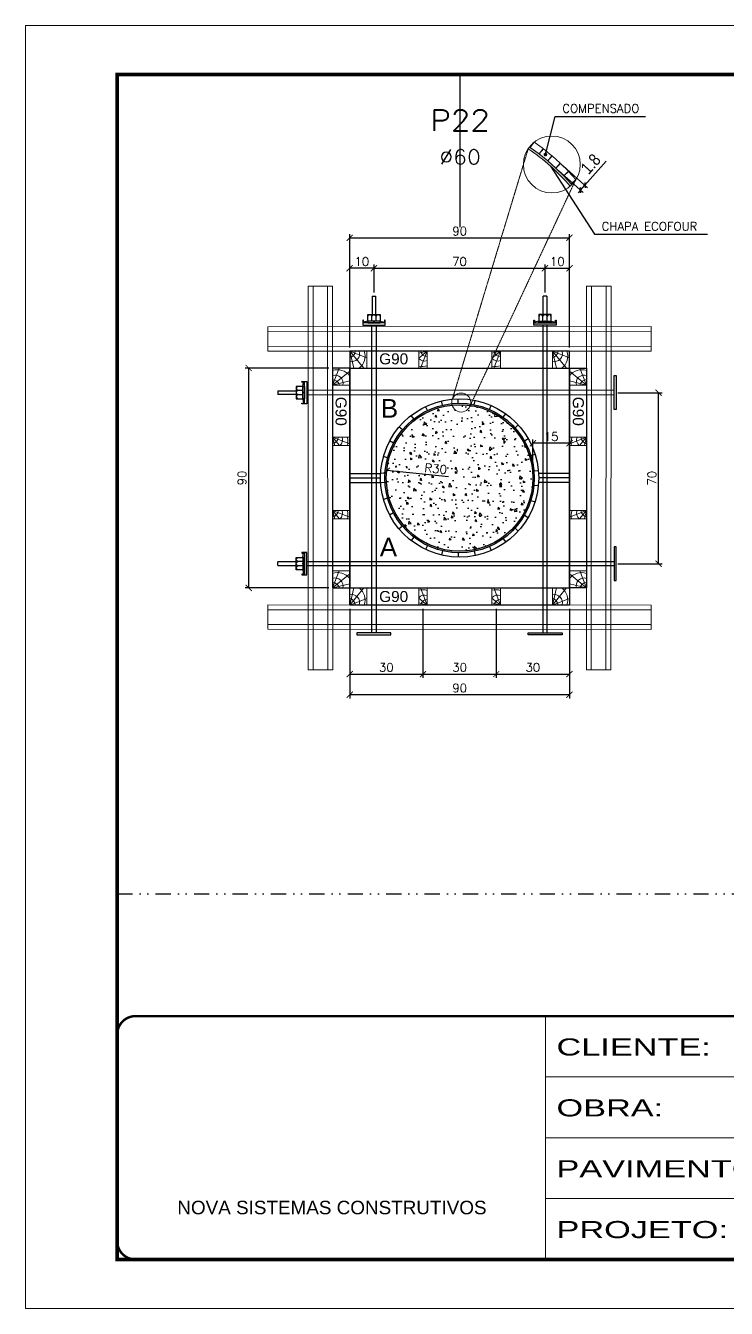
# Model space of a CAD drawing. Extents: x 14400 to 27878, y -21631 to 6985.
# Drawn here: x 17583 to 18157, y -10145 to -9095 of the extents above; entities that cross this region are included whole.
import ezdxf
from ezdxf.enums import TextEntityAlignment as Align

# ---------------------------------------------------------------- set-up
doc = ezdxf.new("R2010")
doc.units = 0
for name, pattern in [('CONTINUO', [0]), ('DASHED', [0.75, 0.5, -0.25]), ('DIVIDE2', [0.625, 0.25, -0.125, 0, -0.125, 0, -0.125]), ('HIDDEN', [0.375, 0.25, -0.125])]:
    doc.linetypes.add(name, pattern=pattern)
for name, color, linetype in [('Barra de Ancoragem', 20, 'Continuous'), ('cotas', 4, 'Continuous'), ('MEIO_PONT', 93, 'Continuous'), ('Nível', 160, 'Continuous'), ('Texto de Titulo', 7, 'Continuous'), ('Texto Qtd Sarr', 242, 'Continuous'), ('TEXTO_GERAL', 7, 'Continuous')]:
    doc.layers.add(name, color=color, linetype=linetype)
for name, color, linetype, lineweight in [('CONCRETO', 251, 'Continuous', 25), ('contorno de painel', 7, 'Continuous', 13), ('EST-SIMB', 7, 'Continuous', 9), ('Folhas', 255, 'Continuous', 9), ('HACHURACONCRETO', 7, 'Continuous', 13), ('Madeira', 126, 'Continuous', 18), ('Perfil Metálico', 224, 'Continuous', 18), ('SARRAFO DE PRESSAO', 251, 'DASHED', 9)]:
    doc.layers.add(name, color=color, linetype=linetype, lineweight=lineweight)
doc.styles.add('ARIAL', font='arial.ttf')
doc.styles.add('COTA TECNICA', font='techl___.ttf', dxfattribs={"height": 10})
doc.styles.add('ROMANS', font='romans.shx')
doc.styles.add('SANSSERIF', font='sas_____.pfb')
doc.styles.add('Tecnologia', font='')
doc.styles.get('Tecnologia').set_extended_font_data('Forgotten Futurist')
doc.dimstyles.new('COTA SECAO', dxfattribs={"dimtxt": 7, "dimasz": 5, "dimexe": 3, "dimexo": 3, "dimgap": 2, "dimtad": 3, "dimdec": 1, "dimlfac": 0.5, "dimzin": 12, "dimdsep": 46, "dimtxsty": 'ROMANS', "dimblk": 'ARCHTICK', "dimcen": 0, "dimclrd": 4, "dimclre": 4, "dimclrt": 1, "dimadec": 1, "dimazin": 3, "dimtfac": 1, "dimtdec": 1, "dimtmove": 0, "dimatfit": 3, "dimldrblk": 'OBLIQUE', "dimfxl": 1, "dimtolj": 1, "dimtzin": 12, "dimarcsym": 0})
doc.dimstyles.new('PAINEL', dxfattribs={"dimtxt": 10, "dimasz": 3, "dimexe": 3, "dimexo": 3, "dimgap": 3, "dimtad": 1, "dimdec": 1, "dimzin": 12, "dimdsep": 46, "dimtxsty": 'COTA TECNICA', "dimblk1": 'OBLIQUE', "dimblk2": 'OBLIQUE', "dimsah": 1, "dimcen": 0.9, "dimclrd": 4, "dimclre": 4, "dimclrt": 240, "dimadec": 1, "dimazin": 3, "dimtfac": 1, "dimtdec": 1, "dimtmove": 0, "dimatfit": 3, "dimfxl": 1, "dimtolj": 1, "dimtzin": 12, "dimarcsym": 0})

# ---------------------------------------------------------------- blocks, each defined once
blk = doc.blocks.new('9999999999')
at = {"color": 30, "linetype": 'CONTINUO'}
for p, q in [((98564.56196592061, 34230.20511460536), (98564.56196592061, 34429.44862801625)), ((98564.56196592061, 34379.63774966353), (99583.97835781069, 34379.63774966353)), ((98564.56196592061, 34329.8268713108), (99487.97835781069, 34329.8268713108)), ((98564.56196592063, 34280.01599295808), (99487.97835781069, 34280.01599295808))]:
    blk.add_line(p, q, dxfattribs=at)
at = {"color": 30, "linetype": 'CONTINUO', "const_width": 2}
blk.add_lwpolyline([(99583.97835781069, 34230.20511460536), (99583.97835781069, 34414.44862801625, 0.4142135623730951), (99568.97835781069, 34429.44862801625), (98228.97835781069, 34429.44862801625, 0.4142135623730951), (98213.97835781069, 34414.44862801625), (98213.97835781069, 34245.20511460536, 0.4142135623730951), (98228.97835781069, 34230.20511460536), (99583.97835781069, 34230.20511460536)], format="xyb", dxfattribs=at)
at = {"layer": 'Folhas'}
blk.add_lwpolyline([(98138.97835781069, 34190.20511460536), (99623.97835781069, 34190.20511460536), (99623.97835781069, 35240.20511460536), (98138.97835781069, 35240.20511460536)], close=True, dxfattribs=at)
at = {"layer": 'Folhas', "color": 30, "const_width": 3}
blk.add_lwpolyline([(98213.97835781069, 34230.20511460536), (99583.97835781069, 34230.20511460536), (99583.97835781069, 35200.20511460536), (98213.97835781069, 35200.20511460536)], close=True, dxfattribs=at)
at = {"color": 7, "linetype": 'Continuous', "ltscale": 5, "style": 'ARIAL'}
blk.add_text('NOVA SISTEMAS CONSTRUTIVOS', height=11.0592, dxfattribs=at).set_placement((98263.18703214587, 34267.21182737108))
at = {"layer": 'Folhas', "color": 7, "style": 'Tecnologia', "width": 1.5}
for s, p in [('CLIENTE:', (98573.65419061291, 34397.16605924374)), ('OBRA:', (98573.65419061291, 34347.31415840245)), ('PAVIMENTO:', (98573.65419061291, 34297.50328004972)), ('PROJETO:', (98573.65419061291, 34247.692401697))]:
    blk.add_text(s, height=14, dxfattribs=at).set_placement(p)
blk = doc.blocks.new('_ArchTick')
at = {"color": 0, "linetype": 'ByBlock', "const_width": 0.15}
blk.add_lwpolyline([(-0.5, -0.5), (0.5, 0.5)], dxfattribs=at)
blk = doc.blocks.new('*D3110')
at = {"layer": 'cotas', "color": 4, "lineweight": -2, "transparency": 16777216}
blk.add_line((17929.64951267133, -9464.660183289925), (17879.12611366922, -9459.428725778489), dxfattribs=at)
at = {"layer": 'Defpoints', "color": 0, "transparency": 16777216}
for p in [(17879.12611366922, -9459.428725778489), (17938.80702871273, -9465.608400492785)]:
    blk.add_point(p, dxfattribs=at)
at = {"layer": 'cotas', "color": 4, "lineweight": -2, "transparency": 16777216, "xscale": 5, "yscale": 5, "zscale": 5, "rotation": 174.0883620887557}
blk.add_blockref('_ArchTick', (17879.12611366922, -9459.428725778489), dxfattribs=at)
at = {"layer": 'cotas', "color": 1, "transparency": 16777216, "insert": (17919.27448176218, -9458.056492379987), "char_height": 7, "attachment_point": 5, "rotation": 354.0883620887557, "style": 'ROMANS'}
blk.add_mtext('\\A1;R30', dxfattribs=at)
blk = doc.blocks.new('_Oblique')
at = {"color": 0, "linetype": 'ByBlock', "lineweight": -2}
blk.add_line((-0.5, -0.5), (0.5, 0.5), dxfattribs=at)
blk = doc.blocks.new('PONTALETE')
at = {"layer": 'Madeira'}
for q in [(2.71363663554439, 7), (7, 5.757913483756965), (7, 1.741933507694739)]:
    blk.add_line((0, 0), q, dxfattribs=at)
blk.add_lwpolyline([(0, 0), (7, 0), (7, 7), (0, 7)], close=True, dxfattribs=at)
for centre, radius, start, end in [((2.039224014893989, 0.06348250272912992), 6.234746490253283, 37.28179085761958, 109.0912803620534), ((1.089874167766538, 0.900201073612152), 3.188917028466982, 343.6030417057709, 109.984710442493), ((-0.2132242262523505, -0.7796127738174619), 3.086195217469083, 14.63218514149733, 86.03829712232962)]:
    blk.add_arc(centre, radius, start, end, dxfattribs=at)
blk = doc.blocks.new('MEIO PONTALETE')
at = {"layer": 'Madeira'}
for q in [(2.71363663554439, 7), (3.5, 2.878956741878937), (3.5, 0.8709667538478243)]:
    blk.add_line((0, 0), q, dxfattribs=at)
blk.add_lwpolyline([(0, 0), (3.5, 0), (3.5, 7), (0, 7)], close=True, dxfattribs=at)
for centre, radius, start, end in [((2.039224014893989, 0.06348250272912992), 6.234746490253283, 76.44987366044091, 109.0912803620534), ((1.089874167766538, 0.900201073612152), 3.188917028466982, 40.90626087041812, 109.984710442493), ((-0.2132242262523505, -0.7796127738174619), 3.086195217469083, 14.63218514149733, 86.03829712232962)]:
    blk.add_arc(centre, radius, start, end, dxfattribs=at)
blk = doc.blocks.new('*D3111')
at = {"color": 4, "lineweight": -2, "transparency": 16777216}
for p, q in [((17848.8070274679, -9572.60840054281), (17848.8070274679, -9629.13141441012)), ((17908.80702742402, -9572.608400036042), (17908.80702742402, -9629.13141441012)), ((17848.8070274679, -9626.13141441012), (17908.80702742402, -9626.13141441012))]:
    blk.add_line(p, q, dxfattribs=at)
at = {"layer": 'Defpoints', "color": 0, "transparency": 16777216}
for p in [(17848.8070274679, -9569.60840054281), (17908.80702742402, -9569.608400036042), (17908.80702742402, -9626.13141441012)]:
    blk.add_point(p, dxfattribs=at)
at = {"color": 4, "lineweight": -2, "transparency": 16777216, "xscale": 5, "yscale": 5, "zscale": 5, "rotation": 180}
blk.add_blockref('_ArchTick', (17848.8070274679, -9626.13141441012), dxfattribs=at)
at = {"color": 4, "lineweight": -2, "transparency": 16777216, "xscale": 5, "yscale": 5, "zscale": 5}
blk.add_blockref('_ArchTick', (17908.80702742402, -9626.13141441012), dxfattribs=at)
at = {"color": 1, "transparency": 16777216, "insert": (17878.80702744596, -9620.63141441012), "char_height": 7, "attachment_point": 5, "style": 'ROMANS'}
blk.add_mtext('\\A1;30', dxfattribs=at)
blk = doc.blocks.new('*D3112')
at = {"color": 4, "lineweight": -2, "transparency": 16777216}
for p, q in [((17908.80702742402, -9572.608400036042), (17908.80702742402, -9629.13141441012)), ((17968.80702742402, -9572.608400036042), (17968.80702742402, -9629.13141441012)), ((17908.80702742402, -9626.13141441012), (17968.80702742402, -9626.13141441012))]:
    blk.add_line(p, q, dxfattribs=at)
at = {"layer": 'Defpoints', "color": 0, "transparency": 16777216}
for p in [(17908.80702742402, -9569.608400036042), (17968.80702742402, -9569.608400036042), (17968.80702742402, -9626.13141441012)]:
    blk.add_point(p, dxfattribs=at)
at = {"color": 4, "lineweight": -2, "transparency": 16777216, "xscale": 5, "yscale": 5, "zscale": 5, "rotation": 180}
blk.add_blockref('_ArchTick', (17908.80702742402, -9626.13141441012), dxfattribs=at)
at = {"color": 4, "lineweight": -2, "transparency": 16777216, "xscale": 5, "yscale": 5, "zscale": 5}
blk.add_blockref('_ArchTick', (17968.80702742402, -9626.13141441012), dxfattribs=at)
at = {"color": 1, "transparency": 16777216, "insert": (17938.80702742402, -9620.63141441012), "char_height": 7, "attachment_point": 5, "style": 'ROMANS'}
blk.add_mtext('\\A1;30', dxfattribs=at)
blk = doc.blocks.new('*D3113')
at = {"color": 4, "lineweight": -2, "transparency": 16777216}
for p, q in [((17968.80702742402, -9572.608400036042), (17968.80702742402, -9629.13141441012)), ((18028.80702871268, -9572.608400542813), (18028.80702871268, -9629.13141441012)), ((17968.80702742402, -9626.13141441012), (18028.80702871268, -9626.13141441012))]:
    blk.add_line(p, q, dxfattribs=at)
at = {"layer": 'Defpoints', "color": 0, "transparency": 16777216}
for p in [(17968.80702742402, -9569.608400036042), (18028.80702871268, -9569.608400542813), (18028.80702871268, -9626.13141441012)]:
    blk.add_point(p, dxfattribs=at)
at = {"color": 4, "lineweight": -2, "transparency": 16777216, "xscale": 5, "yscale": 5, "zscale": 5, "rotation": 180}
blk.add_blockref('_ArchTick', (17968.80702742402, -9626.13141441012), dxfattribs=at)
at = {"color": 4, "lineweight": -2, "transparency": 16777216, "xscale": 5, "yscale": 5, "zscale": 5}
blk.add_blockref('_ArchTick', (18028.80702871268, -9626.13141441012), dxfattribs=at)
at = {"color": 1, "transparency": 16777216, "insert": (17998.80702806835, -9620.63141441012), "char_height": 7, "attachment_point": 5, "style": 'ROMANS'}
blk.add_mtext('\\A1;30', dxfattribs=at)
blk = doc.blocks.new('*D3114')
at = {"color": 4, "lineweight": -2, "transparency": 16777216}
for p, q in [((17848.8070287127, -9572.60840054281), (17848.8070287127, -9646.033357012988)), ((18028.80702871268, -9572.608400542813), (18028.80702871268, -9646.033357012988)), ((18028.80702871268, -9643.033357012988), (17848.8070287127, -9643.033357012988))]:
    blk.add_line(p, q, dxfattribs=at)
at = {"layer": 'Defpoints', "color": 0, "transparency": 16777216}
for p in [(17848.8070287127, -9569.60840054281), (18028.80702871268, -9569.608400542813), (17848.8070287127, -9643.033357012988)]:
    blk.add_point(p, dxfattribs=at)
at = {"color": 4, "lineweight": -2, "transparency": 16777216, "xscale": 5, "yscale": 5, "zscale": 5, "rotation": 180}
blk.add_blockref('_ArchTick', (17848.8070287127, -9643.033357012988), dxfattribs=at)
at = {"color": 4, "lineweight": -2, "transparency": 16777216, "xscale": 5, "yscale": 5, "zscale": 5}
blk.add_blockref('_ArchTick', (18028.80702871268, -9643.033357012988), dxfattribs=at)
at = {"color": 1, "transparency": 16777216, "insert": (17938.80702871269, -9637.533357012988), "char_height": 7, "attachment_point": 5, "style": 'ROMANS'}
blk.add_mtext('\\A1;90', dxfattribs=at)
blk = doc.blocks.new('ERTYERTYUYTURTYUTRYU')
at = {"layer": 'Barra de Ancoragem'}
for p, q in [((8963.32837944766, 10873.80027720138), (8963.32837944766, 10855.53714069626)), ((8964.881057244871, 10869.67634315187), (8964.104960149882, 10873.21114376599)), ((8964.881057244871, 10859.6610747459), (8964.104960149882, 10856.12627413177)), ((8985.137312103092, 10863.1958753598), (8985.137312103092, 10866.14154253796))]:
    blk.add_line(p, q, dxfattribs=at)
at = {"layer": 'Barra de Ancoragem', "flags": 128}
for points in [[(8961.544885456999, 10855.53714069626), (8961.544885456999, 10873.80027720138), (8963.32837944766, 10873.80027720138), (8963.32837944766, 10855.53714069626)], [(8963.32837944766, 10873.80027720138), (8965.701006873773, 10873.80027720138), (8965.701006873773, 10873.21114376599), (8963.32837944766, 10873.21114376599)], [(8963.32837944766, 10869.67634315187), (8964.881057244871, 10869.67634315187), (8964.881057244871, 10859.6610747459), (8963.32837944766, 10859.6610747459)], [(8963.32837944766, 10856.12627413177), (8965.701006873773, 10856.12627413177), (8965.701006873773, 10855.53714069626), (8963.32837944766, 10855.53714069626)]]:
    blk.add_lwpolyline(points, close=True, dxfattribs=at)
for points in [[(8964.881057244871, 10859.6610747459), (8970.137312103092, 10859.6610747459), (8970.137312103092, 10869.67634315187), (8964.881057244871, 10869.67634315187)], [(8964.881057244871, 10864.37414223107), (8963.32837944766, 10864.37414223107), (8963.32837944766, 10864.96327566669), (8964.881057244871, 10864.96327566669), (8964.881057244871, 10864.37414223107), (8964.881057244871, 10864.96327566669)], [(8985.137312103092, 10863.1958753598), (8970.137312103092, 10863.1958753598), (8970.137312103092, 10866.14154253796), (8985.137312103092, 10866.14154253796)]]:
    blk.add_lwpolyline(points, dxfattribs=at)
for points in [[(8964.881057244871, 10866.43610925589), (8968.959045231953, 10866.43610925589, 0.7297960342994486), (8968.959045231953, 10869.67634315187, 0.7297960342994486)], [(8964.881057244871, 10862.90130864187), (8968.959045231953, 10862.90130864187, 0.6666666666662623), (8968.959045231953, 10866.43610925589, 0.6666666666662623)]]:
    blk.add_lwpolyline(points, format="xyb", dxfattribs=at)
at = {"layer": 'Barra de Ancoragem'}
blk.add_arc((8968.440243417543, 10861.28119169385), 1.701156738227834, 287.7563605992007, 72.24363940079937, dxfattribs=at)
blk = doc.blocks.new('*D3115')
at = {"color": 4, "lineweight": -2, "transparency": 16777216}
for p, q in [((17868.7337905026, -9313.889729711733), (17868.7337905026, -9290.923912140606)), ((18008.74197302503, -9313.889729711733), (18008.74197302503, -9290.923912140606)), ((17868.7337905026, -9293.923912140606), (18008.74197302503, -9293.923912140606))]:
    blk.add_line(p, q, dxfattribs=at)
at = {"layer": 'Defpoints', "color": 0, "transparency": 16777216}
for p in [(18008.74197302503, -9293.923912140606), (17868.7337905026, -9316.889729711733), (18008.74197302503, -9316.889729711733)]:
    blk.add_point(p, dxfattribs=at)
at = {"color": 4, "lineweight": -2, "transparency": 16777216, "xscale": 5, "yscale": 5, "zscale": 5, "rotation": 180}
blk.add_blockref('_ArchTick', (17868.7337905026, -9293.923912140606), dxfattribs=at)
at = {"color": 4, "lineweight": -2, "transparency": 16777216, "xscale": 5, "yscale": 5, "zscale": 5}
blk.add_blockref('_ArchTick', (18008.74197302503, -9293.923912140606), dxfattribs=at)
at = {"color": 1, "transparency": 16777216, "insert": (17938.73788176381, -9288.423912140606), "char_height": 7, "attachment_point": 5, "style": 'ROMANS'}
blk.add_mtext('\\A1;70', dxfattribs=at)
blk = doc.blocks.new('*D3116')
at = {"color": 4, "lineweight": -2, "transparency": 16777216}
for p, q in [((18008.74197302503, -9313.889729711733), (18008.74197302503, -9290.923912140606)), ((18028.80702871268, -9358.746694340494), (18028.80702871268, -9290.923912140606)), ((18008.74197302503, -9293.923912140606), (18028.80702871268, -9293.923912140606))]:
    blk.add_line(p, q, dxfattribs=at)
at = {"layer": 'Defpoints', "color": 0, "transparency": 16777216}
for p in [(18028.80702871268, -9293.923912140606), (18008.74197302503, -9316.889729711733), (18028.80702871268, -9361.746694340494)]:
    blk.add_point(p, dxfattribs=at)
at = {"color": 4, "lineweight": -2, "transparency": 16777216, "xscale": 5, "yscale": 5, "zscale": 5, "rotation": 180}
blk.add_blockref('_ArchTick', (18008.74197302503, -9293.923912140606), dxfattribs=at)
at = {"color": 4, "lineweight": -2, "transparency": 16777216, "xscale": 5, "yscale": 5, "zscale": 5}
blk.add_blockref('_ArchTick', (18028.80702871268, -9293.923912140606), dxfattribs=at)
at = {"color": 1, "transparency": 16777216, "insert": (18018.77450086885, -9288.423912140606), "char_height": 7, "attachment_point": 5, "style": 'ROMANS'}
blk.add_mtext('\\A1;10', dxfattribs=at)
blk = doc.blocks.new('*D3117')
at = {"color": 4, "lineweight": -2, "transparency": 16777216}
for p, q in [((17848.8070274679, -9358.746694340498), (17848.8070274679, -9290.923912140606)), ((17868.7337905026, -9313.889729711733), (17868.7337905026, -9290.923912140606)), ((17868.7337905026, -9293.923912140606), (17848.8070274679, -9293.923912140606))]:
    blk.add_line(p, q, dxfattribs=at)
at = {"layer": 'Defpoints', "color": 0, "transparency": 16777216}
for p in [(17848.8070274679, -9293.923912140606), (17868.7337905026, -9316.889729711733), (17848.8070274679, -9361.746694340498)]:
    blk.add_point(p, dxfattribs=at)
at = {"color": 4, "lineweight": -2, "transparency": 16777216, "xscale": 5, "yscale": 5, "zscale": 5, "rotation": 180}
blk.add_blockref('_ArchTick', (17848.8070274679, -9293.923912140606), dxfattribs=at)
at = {"color": 4, "lineweight": -2, "transparency": 16777216, "xscale": 5, "yscale": 5, "zscale": 5}
blk.add_blockref('_ArchTick', (17868.7337905026, -9293.923912140606), dxfattribs=at)
at = {"color": 1, "transparency": 16777216, "insert": (17858.77040898525, -9288.423912140606), "char_height": 7, "attachment_point": 5, "style": 'ROMANS'}
blk.add_mtext('\\A1;10', dxfattribs=at)
blk = doc.blocks.new('*D3118')
at = {"color": 4, "lineweight": -2, "transparency": 16777216}
for p, q in [((17848.8070287127, -9358.746694340498), (17848.8070287127, -9265.98538651305)), ((17848.8070287127, -9268.98538651305), (18028.80702871268, -9268.98538651305)), ((18028.80702871268, -9358.746694340494), (18028.80702871268, -9265.98538651305))]:
    blk.add_line(p, q, dxfattribs=at)
at = {"layer": 'Defpoints', "color": 0, "transparency": 16777216}
for p in [(18028.80702871268, -9268.98538651305), (17848.8070287127, -9361.746694340498), (18028.80702871268, -9361.746694340494)]:
    blk.add_point(p, dxfattribs=at)
at = {"color": 4, "lineweight": -2, "transparency": 16777216, "xscale": 5, "yscale": 5, "zscale": 5, "rotation": 180}
blk.add_blockref('_ArchTick', (17848.8070287127, -9268.98538651305), dxfattribs=at)
at = {"color": 4, "lineweight": -2, "transparency": 16777216, "xscale": 5, "yscale": 5, "zscale": 5}
blk.add_blockref('_ArchTick', (18028.80702871268, -9268.98538651305), dxfattribs=at)
at = {"color": 1, "transparency": 16777216, "insert": (17938.80702871269, -9263.48538651305), "char_height": 7, "attachment_point": 5, "style": 'ROMANS'}
blk.add_mtext('\\A1;90', dxfattribs=at)
blk = doc.blocks.new('*D3119')
at = {"color": 4, "lineweight": -2, "transparency": 16777216}
for p, q in [((18068.45893164677, -9395.808400492802), (18104.76769798685, -9395.808400492802)), ((18101.76769798685, -9535.746694390513), (18101.76769798685, -9395.808400492802)), ((18068.45893164677, -9535.746694390513), (18104.76769798685, -9535.746694390513))]:
    blk.add_line(p, q, dxfattribs=at)
at = {"layer": 'Defpoints', "color": 0, "transparency": 16777216}
for p in [(18065.45893164677, -9395.808400492802), (18101.76769798685, -9395.808400492802), (18065.45893164677, -9535.746694390513)]:
    blk.add_point(p, dxfattribs=at)
at = {"color": 4, "lineweight": -2, "transparency": 16777216, "xscale": 5, "yscale": 5, "zscale": 5}
for p, rotation in [((18101.76769798685, -9395.808400492802), 90), ((18101.76769798685, -9535.746694390513), 270)]:
    blk.add_blockref('_ArchTick', p, dxfattribs=dict(at, rotation=rotation))
at = {"color": 1, "transparency": 16777216, "insert": (18096.26769798684, -9465.777547441661), "char_height": 7, "attachment_point": 5, "rotation": 90, "style": 'ROMANS'}
blk.add_mtext('\\A1;70', dxfattribs=at)
blk = doc.blocks.new('*D3120')
at = {"color": 4, "lineweight": -2, "transparency": 16777216}
for p, q in [((17831.80702822045, -9375.608400492787), (17763.12948254957, -9375.608400492787)), ((17766.12948254957, -9555.608400492772), (17766.12948254957, -9375.608400492787)), ((17831.80702822046, -9555.608400492772), (17763.12948254957, -9555.608400492772))]:
    blk.add_line(p, q, dxfattribs=at)
at = {"layer": 'Defpoints', "color": 0, "transparency": 16777216}
for p in [(17766.12948254957, -9375.608400492787), (17834.80702822045, -9375.608400492787), (17834.80702822046, -9555.608400492772)]:
    blk.add_point(p, dxfattribs=at)
at = {"color": 4, "lineweight": -2, "transparency": 16777216, "xscale": 5, "yscale": 5, "zscale": 5}
for p, rotation in [((17766.12948254957, -9375.608400492787), 90), ((17766.12948254957, -9555.608400492772), 270)]:
    blk.add_blockref('_ArchTick', p, dxfattribs=dict(at, rotation=rotation))
at = {"color": 1, "transparency": 16777216, "insert": (17760.62948254956, -9465.608400492783), "char_height": 7, "attachment_point": 5, "rotation": 90, "style": 'ROMANS'}
blk.add_mtext('\\A1;90', dxfattribs=at)
blk = doc.blocks.new('*D3121')
at = {"color": 4, "lineweight": -2, "transparency": 16777216}
for p, q in [((17998.80702871268, -9462.60840049278), (17998.80702871268, -9434.177552093952)), ((18028.80702915489, -9437.177552093952), (17998.80702871268, -9437.177552093952)), ((18028.80702915489, -9462.608400492776), (18028.80702915489, -9434.177552093952))]:
    blk.add_line(p, q, dxfattribs=at)
at = {"layer": 'Defpoints', "color": 0, "transparency": 16777216}
for p in [(17998.80702871268, -9437.177552093952), (17998.80702871268, -9465.60840049278), (18028.80702915489, -9465.608400492776)]:
    blk.add_point(p, dxfattribs=at)
at = {"color": 4, "lineweight": -2, "transparency": 16777216, "xscale": 5, "yscale": 5, "zscale": 5, "rotation": 180}
blk.add_blockref('_ArchTick', (17998.80702871268, -9437.177552093952), dxfattribs=at)
at = {"color": 4, "lineweight": -2, "transparency": 16777216, "xscale": 5, "yscale": 5, "zscale": 5}
blk.add_blockref('_ArchTick', (18028.80702915489, -9437.177552093952), dxfattribs=at)
at = {"color": 1, "transparency": 16777216, "insert": (18013.80702893378, -9431.677552093952), "char_height": 7, "attachment_point": 5, "style": 'ROMANS'}
blk.add_mtext('\\A1;15', dxfattribs=at)
blk = doc.blocks.new('titulo1')
at = {"layer": 'Defpoints', "color": 252, "linetype": 'HIDDEN', "ltscale": 2}
blk.add_line((0, 0), (0, 125), dxfattribs=at)
at = {"layer": 'Defpoints', "style": 'ROMANS', "oblique": 15}
blk.add_attdef('FOLHA', text='', height=10, dxfattribs=at).set_placement((0, 15.57675084016591), align=Align.MIDDLE_CENTER)
at = {"layer": 'Texto Qtd Sarr', "color": 3, "style": 'ROMANS', "oblique": 15}
for tag, height, p in [('TITULO', 17, (0, 71.44876437297353)), ('SEÇÃO', 12, (0, 41.54817972865203))]:
    blk.add_attdef(tag, text='', height=height, dxfattribs=at).set_placement(p, align=Align.MIDDLE_CENTER)
blk = doc.blocks.new('A$C79e9a0e9')
at = {"layer": 'HACHURACONCRETO'}
h = blk.add_hatch(color=1, dxfattribs=at)
h.dxf.hatch_style = 1
edge = h.paths.add_edge_path()
edge.add_arc((7.758700074664375, 7.758700073226919), 7.758700052725315, 310.2445678957832, 314.632791517651)
edge.add_line((13.20965583391262, 2.237422338963029), (13.03514587370228, 2.447534743871472))
edge.add_line((13.03514587370228, 2.447534743871472), (11.00847628640258, 4.655724409763991))
edge.add_line((11.00847628640258, 4.655724409763991), (8.875102951151348, 6.761005727974464))
edge.add_line((8.875102951151348, 6.761005727974464), (6.640244621146849, 8.758228665258969))
edge.add_line((6.640244621146849, 8.758228665258969), (4.309368306710894, 10.6425075256044))
edge.add_line((4.309368306710894, 10.6425075256044), (1.88817590178769, 12.40923290174811))
edge.add_line((1.88817590178769, 12.40923290174811), (1.662153256853344, 12.5576107296036))
edge.add_arc((7.758700053231223, 7.758700053797554), 7.758700053152627, 141.7918671205244, 146.1805039409055)
edge.add_arc((-32.61093252662613, -37.41216328146407), 60.00000000000014, 40.854846404606974, 55.570225649170084, ccw=False)
at = {"layer": 'contorno de painel'}
blk.add_circle((7.758700053556822, 7.758700053556879), 7.758700053556822, dxfattribs=at)
at = {"layer": 'EST-SIMB'}
for points in [[(2.693345894538652, 13.63574129594923), (1.888175901800423, 12.40923290173987), (1.662153256853344, 12.55761072960405)], [(2.920748161086522, 13.82431197711463), (1.888175901800423, 12.40923290173896), (4.311591974226758, 10.64088493261249), (5.372600755697931, 12.09493457606709), (2.959985532523206, 13.85540124901348)], [(14.35413941769912, 3.67242961280283), (12.33460691104847, 5.872842960431171), (11.00847628640258, 4.655724409764048), (13.03700720418419, 2.445506702024318), (14.32775974243305, 3.6301553553551)], [(13.20965583391262, 2.237422338964222), (13.03338709513628, 2.449652337583075), (14.17701884783492, 3.399501689628039)]]:
    blk.add_lwpolyline(points, dxfattribs=at)
for points in [[(7.77185027107771, 10.15803888562357), (6.640244621139573, 8.758228665264369), (4.30722758720367, 10.64423808182846), (5.438833237141807, 12.04404830218778)], [(7.83967895519163, 10.10037518420324), (6.640244621121383, 8.758228665281194), (8.877155485992262, 6.759171441832564), (10.07658982006251, 8.101317960755523)], [(12.27280519470878, 5.93692400843031), (11.00847628640258, 4.655724409764048), (8.87314362196048, 6.762939256941763), (10.13747253026668, 8.044138855607116)]]:
    blk.add_lwpolyline(points, close=True, dxfattribs=at)
blk.add_arc((-32.61093252662613, -37.41216328146402), 60, 40.85484640248005, 55.57022564920467, dxfattribs=at)
blk = doc.blocks.new('*D3122')
at = {"layer": 'cotas', "color": 4, "lineweight": -2, "transparency": 16777216}
for p, q in [((18041.43447215953, -9225.961826136243), (18058.94862945151, -9206.363783480945)), ((18019.92925362493, -9213.985415777604), (18040.0730800222, -9231.987322916459)), ((18023.52755662714, -9209.958976220836), (18043.6713830244, -9227.96088335969)), ((18037.83616915733, -9229.988265693011), (18041.43447215953, -9225.961826136243)), ((18037.83616915733, -9229.988265693011), (18035.83711193388, -9232.225176557884))]:
    blk.add_line(p, q, dxfattribs=at)
at = {"layer": 'Defpoints', "color": 0, "transparency": 16777216}
for p in [(18021.29064576227, -9207.959918997389), (18017.69234276006, -9211.986358554157), (18041.43447215953, -9225.961826136243)]:
    blk.add_point(p, dxfattribs=at)
at = {"layer": 'cotas', "color": 4, "lineweight": -2, "transparency": 16777216, "xscale": 3, "yscale": 3, "zscale": 3}
for p, rotation in [((18037.83616915733, -9229.988265693011), 48.21383774102193), ((18041.43447215953, -9225.961826136243), 228.2138377410218)]:
    blk.add_blockref('_Oblique', p, dxfattribs=dict(at, rotation=rotation))
at = {"layer": 'cotas', "color": 240, "transparency": 16777216, "insert": (18046.15465507634, -9208.531751718467), "char_height": 10, "attachment_point": 5, "rotation": 48.213837741021884, "style": 'COTA TECNICA'}
blk.add_mtext('\\A1;1.8', dxfattribs=at)

msp = doc.modelspace()

# ---------------------------------------------------------------- hatches: boundary and pattern name
at = {"layer": 'CONCRETO'}
h = msp.add_hatch(dxfattribs=at)
h.set_pattern_fill('AR-CONC', color=256, scale=0.1, angle=-90.00000000000001)
h.set_pattern_definition([(320, (34914.39875024858, -16491.27358583162), (-1.593908553890311, -18.2184668996004), [1.905, -20.955]), (265, (34914.39875024858, -16491.27358583162), (19.10568452390352, 3.524342142496931), [1.524, -16.764058417]), (10.45144469999999, (34914.26592489858, -16492.79178653162), (17.51177519121951, -14.69412470903533), [1.61900088, -17.80902446]), (316.1842, (34919.47875024859, -16491.27358583162), (-4.20423279327272, -27.10790408921299), [2.8575, -31.4325]), (6.63555760999999, (34919.12840024858, -16493.53257583161), (24.74261245977215, -23.74041340515031), [2.428502314, -26.713560816]), (261.1841511700001, (34919.47875024859, -16491.27358583162), (24.74261245855326, -23.74041340649771), [2.285996707, -25.145973192]), (291, (34918.20875024859, -16493.81358583162), (-10.22651981870876, -15.16143912691325), [1.905, -20.955]), (236, (34918.20875024859, -16493.81358583162), (18.41879661223193, -6.18020283476471), [1.524, -16.764]), (341.4514449999999, (34917.35654025859, -16495.07703909162), (8.192276888590522, -21.34164192787162), [1.61900088, -17.80899376]), (307.5, (34914.39875024858, -16491.27358583162), (8.455503887315311, -0.308860325059183), [0, -16.56079999999992, 0, -17.01799999999992, 0, -16.82749999999992]), (277.5, (34914.39875024858, -16491.27358583162), (10.01805748181195, -6.681966251030577), [0, -9.7028, 0, -16.1798, 0, -6.413500000000001]), (237.5, (34914.39875024858, -16485.60938583162), (-0.5728743992673466, -13.55905951668714), [0, -6.350000000000001, 0, -19.812, 0, -26.289]), (227.5, (34914.39875024858, -16483.06938583162), (2.542649103333301, -14.81291813860181), [0, -8.254999999999962, 0, -13.15719999999996, 0, -18.66899999999992])])
h.paths.add_polyline_path([(17936.97704643809, -9405.636313945168, 0.4053069819417506), (17878.80702871268, -9465.608400492783, 0.4054763261663538), (17937.01193657389, -9525.581541516189)])
h.paths.add_polyline_path([(17998.80702871268, -9465.608400492783, 0.405834011279916), (17940.52843822373, -9405.633099332263), (17940.56332962871, -9525.582690043328, 0.4056646248602862)])
at = {"layer": 'HACHURACONCRETO'}
h = msp.add_hatch(color=1, dxfattribs=at)
h.dxf.hatch_style = 1
h.paths.add_polyline_path([(18000.00702871268, -9465.608400492783, 1), (17877.60702871268, -9465.608400492783, 1)])
h.paths.add_polyline_path([(17998.80702871268, -9465.608400492783, 1), (17878.80702871268, -9465.608400492783, 1)], flags=16)

# ---------------------------------------------------------------- linework, layer by layer
for p, q in [((17848.8070287127, -9375.608400492783), (18028.80702871268, -9375.608400492783)), ((17848.8070287127, -9375.608400492783), (17848.8070287127, -9555.608400492758)), ((18028.80702871268, -9375.608400492783), (18028.80702871268, -9555.608400492762)), ((17912.5129375118, -9410.344843170438), (17910.96622626469, -9407.094045680893)), ((17924.8141883023, -9406.029541681546), (17923.99108004287, -9402.524902927944)), ((17937.75033903833, -9404.417523665172), (17937.68818082219, -9400.81806032237)), ((17937.75033903833, -9404.417523665168), (17937.68818082219, -9400.81806032237)), ((17950.73443516622, -9405.58193153706), (17951.43604731054, -9402.05096277496)), ((17963.17734669643, -9409.469932386048), (17964.61089481312, -9406.167669556242)), ((17901.40473377839, -9417.16762909463), (17899.20459878226, -9414.31817195356)), ((17974.51449891638, -9415.905115172274), (17976.61493834013, -9412.981392506365)), ((17891.99359185091, -9426.188327824297), (17889.23986027081, -9423.869500020264)), ((17984.23148895174, -9424.595495060592), (17986.90351602463, -9422.182971211638)), ((17884.70652535363, -9436.997641392452), (17881.5241428031, -9435.31465556302)), ((17991.88742587091, -9435.146761706837), (17995.00980217433, -9433.354900601786)), ((17879.87417181164, -9449.105116653453), (17876.4075331704, -9448.13433525114)), ((17997.13493531738, -9447.080170379959), (18000.56598864707, -9445.990274490967)), ((17999.73592099591, -9459.85426414236), (18003.31997348315, -9459.515785533513)), ((17848.8070287127, -9462.00840049277), (17874.10710599248, -9462.008400492774)), ((17848.8070287127, -9465.608400492769), (17874.00702871268, -9465.608400492772)), ((17848.8070287127, -9469.208400492771), (17874.10710599248, -9469.208400492775)), ((17877.71579056835, -9461.961398711614), (17874.12218832456, -9461.746869195074)), ((17877.71579056835, -9469.25540227395), (17874.12218832456, -9469.469931790489)), ((18028.80702871268, -9462.008400492774), (18003.50695143288, -9462.008400492774)), ((18028.80702871268, -9469.208400492771), (18003.50695143289, -9469.208400492775)), ((18028.80702871268, -9465.608400492772), (18003.60702871268, -9465.608400492776)), ((17999.73592099591, -9471.362536843208), (18003.31997348316, -9471.70101545205)), ((17879.87417181164, -9482.11168433211), (17876.4075331704, -9483.082465734427)), ((17997.13493531738, -9484.136630605604), (18000.56598864707, -9485.226526494593)), ((17884.70652535363, -9494.219159593114), (17881.5241428031, -9495.902145422544)), ((17991.88742587091, -9496.070039278726), (17995.00980217433, -9497.861900383778)), ((17891.99359185091, -9505.028473161266), (17889.23986027081, -9507.347300965299)), ((17984.23148895174, -9506.621305924975), (17986.90351602463, -9509.033829773925)), ((17901.40473377839, -9514.049171890936), (17899.20459878226, -9516.898629032006)), ((17912.5129375118, -9520.871957815129), (17910.9662262647, -9524.122755304677)), ((17963.17734669644, -9521.746868599519), (17964.61089481312, -9525.049131429329)), ((17974.51449891639, -9515.311685813289), (17976.61493834013, -9518.235408479202)), ((17924.8141883023, -9525.18725930402), (17923.99108004287, -9528.691898057623)), ((17937.75033903833, -9526.799277320395), (17937.68818082219, -9530.398740663197)), ((17937.75033903833, -9526.799277320399), (17937.68818082219, -9530.398740663197)), ((17950.73443516622, -9525.634869448506), (17951.43604731055, -9529.165838210603)), ((17848.8070287127, -9555.608400492758), (18028.80702871268, -9555.608400492762))]:
    msp.add_line(p, q)
at = {"color": 30, "true_color": 0xf26722}
msp.add_circle((17938.80702871268, -9465.608400492783), 64.8, dxfattribs=at)
for radius in [61.2, 60]:
    msp.add_circle((17938.80702871268, -9465.608400492783), radius)
at = {"layer": 'Barra de Ancoragem'}
for points in [[(17866.95809414198, -9340.482156357826), (17870.5094868627, -9340.482156357826), (17870.43624865287, -9592.260303426836), (17866.88485593215, -9592.260303426836)], [(18010.51766938565, -9340.482156357826), (18006.96627666493, -9340.482156357826), (18007.03951487476, -9592.260303426836), (18010.59090759548, -9592.260303426836)], [(17813.68078457775, -9393.905942342266), (17813.68078457775, -9397.457335062987), (18065.45893164676, -9397.384096853159), (18065.45893164676, -9393.832704132437)], [(17813.68078457775, -9537.449152541041), (17813.68078457775, -9533.89775982032), (18065.45893164676, -9533.970998030149), (18065.45893164676, -9537.52239075087)]]:
    msp.add_lwpolyline(points, close=True, dxfattribs=at)
at = {"layer": 'Barra de Ancoragem', "flags": 128}
for points in [[(18067.05881127926, -9381.740087033613), (18067.05881127926, -9409.476713951983), (18065.45893164676, -9409.476713951983), (18065.45893164676, -9381.740087033613)], [(18067.05881127926, -9549.615007849694), (18067.05881127926, -9521.878380931325), (18065.45893164676, -9521.878380931325), (18065.45893164676, -9549.615007849694)], [(17854.79223883332, -9593.860183059336), (17882.52886575169, -9593.860183059336), (17882.52886575169, -9592.260303426836), (17854.79223883332, -9592.260303426836)], [(18022.6835246943, -9593.860183059336), (17994.94689777593, -9593.860183059336), (17994.94689777593, -9592.260303426836), (18022.6835246943, -9592.260303426836)]]:
    msp.add_lwpolyline(points, close=True, dxfattribs=at)
at = {"layer": 'contorno de painel', "color": 252, "linetype": 'HIDDEN'}
for p, q in [((17932.66777414972, -9401.720394390373), (17994.99930579805, -9196.032799467033)), ((17947.06704405502, -9407.322993332764), (18033.59193284559, -9222.06536781077))]:
    msp.add_line(p, q, dxfattribs=at)
at = {"layer": 'contorno de painel'}
msp.add_circle((17940.12773166512, -9403.852637432225), 7.758700053556822, dxfattribs=at)
at = {"layer": 'MEIO_PONT'}
for points in [[(18028.80702871268, -9375.746694390546), (18028.80702871268, -9361.746694340494), (17848.8070287127, -9361.746694340498), (17848.8070287127, -9375.74669439055)], [(17848.80702827049, -9375.608400492783), (17834.80702822044, -9375.608400492783), (17834.80702822045, -9555.608400492769), (17848.8070282705, -9555.608400492769)], [(18028.80702915489, -9375.608400492783), (18042.80702920495, -9375.608400492783), (18042.80702920494, -9555.608400492769), (18028.80702915489, -9555.608400492769)], [(18028.80702871268, -9555.608400492762), (18028.80702871268, -9569.608400542813), (17848.8070287127, -9569.60840054281), (17848.8070287127, -9555.608400492758)]]:
    msp.add_lwpolyline(points, close=True, dxfattribs=at)
at = {"layer": 'Nível', "color": 4, "linetype": 'DIVIDE2', "ltscale": 50}
msp.add_line((17658.46728878697, -9806.041062289692), (19028.46728878697, -9806.041062289692), dxfattribs=at)
at = {"layer": 'Perfil Metálico'}
for points in [[(17814.77592225862, -9308.615847405534), (17834.77592034062, -9308.60713866142), (17834.93378360959, -9622.747956221887), (17814.9337855276, -9622.756664966008)], [(17830.93378399294, -9622.749697970714), (17818.93378514414, -9622.75492321718), (17818.77592187516, -9308.614105656714), (17830.77592072396, -9308.60888041024)], [(18062.83813516677, -9308.615847405534), (18042.83813708477, -9308.60713866142), (18042.68027381579, -9622.747956221887), (18062.68027189779, -9622.756664966008)], [(18046.68027343245, -9622.749697970714), (18058.68027228126, -9622.75492321718), (18058.83813555024, -9308.614105656714), (18046.83813670143, -9308.60888041024)], [(18095.79958179993, -9341.715588378665), (18095.80829054405, -9361.715586460668), (17781.66747298358, -9361.873449729646), (17781.65876423946, -9341.873451647643)], [(17781.66573123475, -9357.873450112987), (17781.66050598829, -9345.873451264186), (18095.80132354875, -9345.715587995208), (18095.80654879523, -9357.71558684401)], [(18095.79958179993, -9589.639506504642), (18095.80829054405, -9569.639508422639), (17781.66747298358, -9569.48164515366), (17781.65876423946, -9589.481643235664)], [(17781.66573123475, -9573.48164477032), (17781.66050598829, -9585.481643619121), (18095.80132354875, -9585.6395068881), (18095.80654879523, -9573.639508039298)]]:
    msp.add_lwpolyline(points, close=True, dxfattribs=at)

# ---------------------------------------------------------------- block references
at = {"xscale": -1, "rotation": 270}
msp.add_blockref('ERTYERTYUYTURTYUTRYU', (7004.065081553716, -18302.02704181482), dxfattribs=at)
for p, rotation in [((28873.41068197391, -18302.02704181482), 90.00000000000001), ((26775.22567003474, 1468.987070245996), 180)]:
    msp.add_blockref('ERTYERTYUYTURTYUTRYU', p, dxfattribs=dict(rotation=rotation))
at = {"xscale": -1}
msp.add_blockref('ERTYERTYUYTURTYUTRYU', (26775.22567003474, -20400.3421651293), dxfattribs=at)
at = {"layer": 'contorno de painel', "xscale": 3, "yscale": 3, "zscale": 3}
msp.add_blockref('A$C79e9a0e9', (17991.06087630208, -9232.263872879656), dxfattribs=at)
at = {"layer": 'MEIO_PONT'}
for name, p, xscale, yscale, zscale, rotation in [('PONTALETE', (17848.80702873773, -9361.746694832764), 2, 2, 2, 270), ('MEIO PONTALETE', (17912.30702742046, -9361.746694847265), 1.999999997962732, 1.999999997962732, 1.999999997962732, 180), ('MEIO PONTALETE', (17972.30702742046, -9361.746694847265), 1.999999997962732, 1.999999997962732, 1.999999997962732, 180), ('PONTALETE', (18014.80702871268, -9361.746694832756), 2, 2, 2, 270), ('MEIO PONTALETE', (17834.80702872721, -9432.108401785008), 1.999999997962732, 1.999999997962732, 1.999999997962732, 270), ('MEIO PONTALETE', (18042.80702869817, -9432.108401785008), -1.999999997962732, 1.999999997962732, 1.999999997962732, 90), ('MEIO PONTALETE', (17834.80702872721, -9492.108401785008), 1.999999997962732, 1.999999997962732, 1.999999997962732, 270), ('MEIO PONTALETE', (18042.80702869817, -9492.108401785008), -1.999999997962732, 1.999999997962732, 1.999999997962732, 90), ('PONTALETE', (17848.80702873773, -9569.608400050543), -2, 2, 2, 270), ('PONTALETE', (18014.80702871268, -9569.60840005055), -2, 2, 2, 270)]:
    msp.add_blockref(name, p, dxfattribs=dict(at, xscale=xscale, yscale=yscale, zscale=zscale, rotation=rotation))
for name, p, xscale, yscale, zscale in [('PONTALETE', (17834.8070287127, -9389.608400492783), 2, 2, 2), ('PONTALETE', (18042.80702871268, -9389.608400492783), -2, 2, 2), ('PONTALETE', (17834.80702871271, -9555.60840046774), 2, 2, 2), ('PONTALETE', (18042.80702871268, -9555.60840046774), -2, 2, 2), ('MEIO PONTALETE', (17912.30702742046, -9569.608400036042), -1.999999997962732, 1.999999997962732, 1.999999997962732), ('MEIO PONTALETE', (17972.30702742046, -9569.608400036042), -1.999999997962732, 1.999999997962732, 1.999999997962732)]:
    msp.add_blockref(name, p, dxfattribs=dict(at, xscale=xscale, yscale=yscale, zscale=zscale))
at = {"layer": 'SARRAFO DE PRESSAO', "color": 6, "linetype": 'ByBlock'}
msp.add_blockref('9999999999', (-80555.51106902372, -44335.5293115749), dxfattribs=at)
at = {"layer": 'Texto de Titulo'}
ref = msp.add_blockref('titulo1', (17939.19757328941, -9260.32419696953), dxfattribs=at)
ref.add_attrib('TITULO', 'P22', dxfattribs={"color": 7, "height": 17, "style": 'ROMANS', "width": 1.1}).set_placement((17939.19757328941, -9172.82419696953), align=Align.MIDDLE_CENTER)
ref.add_attrib('SEÇÃO', '∅60', dxfattribs={"color": 7, "height": 12, "style": 'ROMANS', "width": 1.1}).set_placement((17939.19757328941, -9202.82419696953), align=Align.MIDDLE_CENTER)

# ---------------------------------------------------------------- texts
at = {"layer": 'contorno de painel', "color": 240, "char_height": 7, "attachment_point": 7, "style": 'ROMANS'}
for s, insert in [('COMPENSADO', (18022.95719383423, -9166.602722396372)), ('CHAPA ECOFOUR', (18055.16739983937, -9263.083025270735))]:
    msp.add_mtext(s, dxfattribs=dict(at, insert=insert))
at = {"layer": 'TEXTO_GERAL', "color": 0, "linetype": 'Continuous', "style": 'SANSSERIF'}
for s, height, p in [('G90', 8.999999990999997, (17872.94536349021, -9368.087620680595)), ('B', 15.20700276928282, (17874.33928410708, -9408.555250610003)), ('A', 15.20700276928282, (17873.45520168633, -9522.156036035118)), ('G90', 8.999999990999997, (17872.94536349021, -9562.621666378978))]:
    msp.add_text(s, height=height, dxfattribs=at).set_placement(p, align=Align.MIDDLE_LEFT)
for p in [(17841.76073302585, -9399.140577536484), (18036.01920660545, -9399.140577536484)]:
    msp.add_text('G90', height=8.999999990999997, rotation=270, dxfattribs=at).set_placement(p, align=Align.MIDDLE_LEFT)

# ---------------------------------------------------------------- dimensions: what is measured, and where the dimension line sits
for base, p1, p2, picture, middle in [((18028.80702871268, -9268.98538651305), (17848.8070287127, -9361.746694340498), (18028.80702871268, -9361.746694340494), '*D3118', (17938.80702871269, -9263.48538651305)), ((17848.8070274679, -9293.923912140606), (17868.7337905026, -9316.889729711733), (17848.8070274679, -9361.746694340498), '*D3117', (17858.77040898525, -9288.423912140606)), ((18008.74197302503, -9293.923912140606), (17868.7337905026, -9316.889729711733), (18008.74197302503, -9316.889729711733), '*D3115', (17938.73788176381, -9288.423912140606)), ((18028.80702871268, -9293.923912140606), (18008.74197302503, -9316.889729711733), (18028.80702871268, -9361.746694340494), '*D3116', (18018.77450086885, -9288.423912140606)), ((17998.80702871268, -9437.177552093952), (18028.80702915489, -9465.608400492776), (17998.80702871268, -9465.60840049278), '*D3121', (18013.80702893378, -9431.677552093952)), ((17908.80702742402, -9626.13141441012), (17848.8070274679, -9569.60840054281), (17908.80702742402, -9569.608400036042), '*D3111', (17878.80702744596, -9620.63141441012)), ((17968.80702742402, -9626.13141441012), (17908.80702742402, -9569.608400036042), (17968.80702742402, -9569.608400036042), '*D3112', (17938.80702742402, -9620.63141441012)), ((18028.80702871268, -9626.13141441012), (17968.80702742402, -9569.608400036042), (18028.80702871268, -9569.608400542813), '*D3113', (17998.80702806835, -9620.63141441012))]:
    dim = msp.add_linear_dim(base=base, p1=p1, p2=p2, dimstyle='COTA SECAO')
    dim.commit()
    dim.dimension.update_dxf_attribs({"geometry": picture, "text_midpoint": middle})
for base, p1, p2, picture, middle in [((17766.12948254957, -9375.608400492787), (17834.80702822045, -9555.608400492769), (17834.80702822044, -9375.608400492783), '*D3120', (17760.62948254956, -9465.608400492783)), ((18101.76769798685, -9395.808400492802), (18065.45893164676, -9535.74669439051), (18065.45893164676, -9395.808400492799), '*D3119', (18096.26769798684, -9465.777547441661))]:
    dim = msp.add_linear_dim(base=base, p1=p1, p2=p2, angle=90, dimstyle='COTA SECAO')
    dim.commit()
    dim.dimension.update_dxf_attribs({"geometry": picture, "text_midpoint": middle})
dim = msp.add_linear_dim(base=(17848.8070287127, -9643.033357012988), p1=(18028.80702871268, -9569.608400542813), p2=(17848.8070287127, -9569.60840054281), dimstyle='COTA SECAO')
dim.commit()
dim.dimension.update_dxf_attribs({"geometry": '*D3114', "text_midpoint": (17938.80702871269, -9643.033357012988), "dimtype": 160})
at = {"layer": 'cotas'}
dim = msp.add_aligned_dim(p1=(18017.69234276006, -9211.986358554157), p2=(18021.29064576227, -9207.959918997389), distance=-27.015595543294264, dimstyle='PAINEL', override={"dimlfac": 0.333}, dxfattribs=at)
dim.commit()
dim.dimension.update_dxf_attribs({"geometry": '*D3122', "text_midpoint": (18046.15465507634, -9208.531751718467)})
dim = msp.add_radius_dim(center=(17938.80702871273, -9465.608400492785), mpoint=(17879.12611366922, -9459.428725778489), dimstyle='COTA SECAO', override={"dimdec": 2, "dimtmove": 1}, dxfattribs=at)
dim.commit()
dim.dimension.update_dxf_attribs({"geometry": '*D3110', "text_midpoint": (17918.70801158003, -9463.527242925637), "dimtype": 164})

# ---------------------------------------------------------------- leaders
at = {"layer": 'contorno de painel', "annotation_type": 0, "has_hookline": 1, "hookline_direction": 0, "text_width": 67.99999999999999}
msp.add_leader([(18009.09083283817, -9200.851133357293), (18016.95719383423, -9169.602722396372), (18019.95719383423, -9169.602722396372)], dimstyle='PAINEL', override={"dimldrblk": 'Dot'}, dxfattribs=at)
at = {"layer": 'contorno de painel', "annotation_type": 0, "has_hookline": 1, "hookline_direction": 0, "text_width": 86.66666666666664}
msp.add_leader([(18013.17456134973, -9210.288435887102), (18049.16739983937, -9266.083025270735), (18052.16739983937, -9266.083025270735)], dimstyle='PAINEL', dxfattribs=at)

doc.saveas('drawing.dxf')
